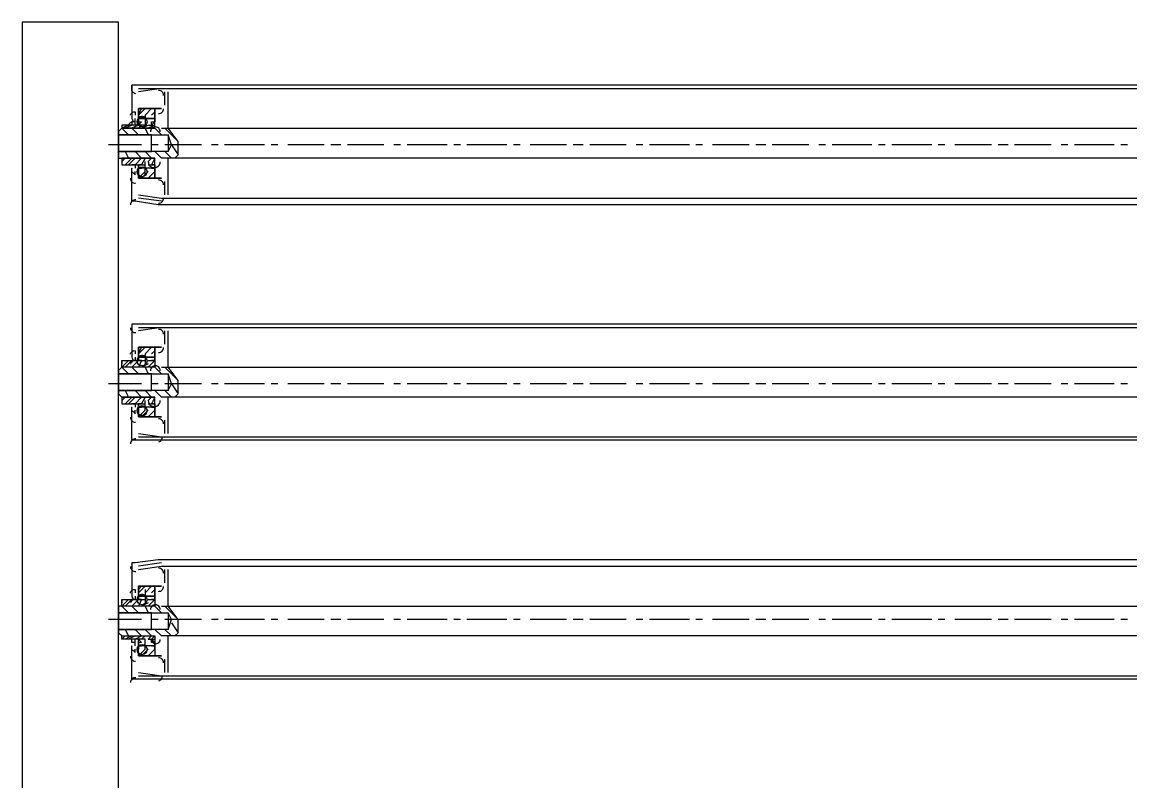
# Model space of a CAD drawing. Header units: millimetres. Extents: x -283029 to -254660, y -24907 to 10674.
# Drawn here: x -279316.71 to -279301.25, y -18354.48 to -18343.88 of the extents above; entities that cross this region are included whole.
import ezdxf

# ---------------------------------------------------------------- set-up
doc = ezdxf.new("R2010")
doc.units = ezdxf.units.MM
doc.header["$LTSCALE"] = 100
doc.layers.add('PDF2_0', color=2, linetype='Continuous')
doc.layers.add('PDF2_3中心线层', color=2, linetype='Continuous')

msp = doc.modelspace()

# ---------------------------------------------------------------- linework, layer by layer
at = {"layer": 'PDF2_0', "color": 7, "lineweight": 25}
msp.add_lwpolyline([(-279316.706, -18343.881), (-279316.706, -18367.203), (-279315.365, -18367.203), (-279315.365, -18343.881)], close=True, dxfattribs=at)
at = {"layer": 'PDF2_0', "lineweight": 25}
for points in [[(-279315.087, -18344.807), (-279314.763, -18344.807), (-279293.616, -18344.807), (-279293.616, -18344.761), (-279314.809, -18344.761), (-279315.133, -18344.761), (-279315.179, -18344.761), (-279315.179, -18345.223, -0.159525), (-279315.164, -18345.267, 0.152501), (-279315.226, -18345.316), (-279315.318, -18345.362), (-279315.226, -18345.455)], [(-279315.123, -18344.879, -0.431079), (-279315.179, -18344.807), (-279315.179, -18344.761)], [(-279315.197, -18345.18, -0.414215), (-279315.133, -18345.131), (-279315.133, -18345.177)], [(-279314.975, -18345.238, 0.577372), (-279315.087, -18345.223), (-279315.041, -18345.223), (-279315.087, -18345.223), (-279315.087, -18345.177), (-279315.087, -18345.27), (-279315.041, -18345.27), (-279315.087, -18345.316), (-279315.087, -18345.27), (-279315.087, -18345.177), (-279315.087, -18345.085), (-279315.087, -18345.316), (-279315.179, -18345.362), (-279315.087, -18345.455)], [(-279314.994, -18345.686), (-279314.902, -18345.779), (-279314.948, -18345.825, 1.000002), (-279314.781, -18345.828)], [(-279314.856, -18345.917), (-279314.902, -18345.917), (-279314.856, -18345.917), (-279314.856, -18345.964), (-279314.856, -18345.871), (-279314.902, -18345.871), (-279314.856, -18345.871), (-279314.856, -18345.964), (-279314.856, -18346.056), (-279315.087, -18346.056), (-279315.087, -18345.964), (-279315.087, -18345.917), (-279315.041, -18345.917), (-279315.087, -18345.917), (-279315.087, -18345.964), (-279315.095, -18346.002, 0.577372), (-279314.994, -18346.01), (-279314.994, -18345.825)], [(-279293.847, -18346.01), (-279293.94, -18346.056), (-279293.616, -18346.334), (-279293.616, -18346.427), (-279314.809, -18346.427), (-279315.133, -18346.38), (-279315.179, -18346.38), (-279315.179, -18345.917, 0.197643), (-279315.177, -18345.969, -0.159525), (-279315.133, -18346.01), (-279315.133, -18345.964)], [(-279315.087, -18348.139), (-279314.763, -18348.139), (-279293.616, -18348.139), (-279293.616, -18348.092), (-279314.809, -18348.092), (-279315.133, -18348.092), (-279315.179, -18348.092), (-279315.179, -18348.555, -0.159525), (-279315.164, -18348.599, 0.152501), (-279315.197, -18348.649)], [(-279315.197, -18348.512, -0.414215), (-279315.133, -18348.463), (-279315.133, -18348.509)], [(-279314.975, -18348.57, 0.577372), (-279315.087, -18348.555), (-279315.041, -18348.555), (-279315.087, -18348.555), (-279315.087, -18348.509), (-279315.087, -18348.601), (-279315.041, -18348.601), (-279315.087, -18348.601), (-279315.087, -18348.509), (-279315.087, -18348.416), (-279315.087, -18348.601), (-279315.179, -18348.694), (-279315.087, -18348.786)], [(-279293.801, -18349.11), (-279293.801, -18349.295), (-279293.847, -18349.295), (-279293.94, -18349.388), (-279293.616, -18349.666), (-279293.616, -18349.712), (-279314.809, -18349.712), (-279315.133, -18349.712), (-279315.179, -18349.712), (-279315.179, -18349.249, 0.197643), (-279315.177, -18349.301, -0.159525), (-279315.133, -18349.342), (-279315.133, -18349.295)], [(-279314.994, -18349.018), (-279314.902, -18349.11), (-279314.948, -18349.157, 1.000002), (-279314.781, -18349.16)], [(-279314.856, -18349.249), (-279314.902, -18349.249), (-279314.856, -18349.249), (-279314.856, -18349.295), (-279314.856, -18349.203), (-279314.902, -18349.203), (-279314.856, -18349.203), (-279314.856, -18349.295), (-279314.856, -18349.388), (-279315.087, -18349.388), (-279315.087, -18349.295), (-279315.087, -18349.249), (-279315.041, -18349.249), (-279315.087, -18349.249), (-279315.087, -18349.295), (-279315.087, -18349.342, 0.577372), (-279314.975, -18349.333)], [(-279315.087, -18349.619), (-279314.763, -18349.666, -0.414215), (-279314.804, -18349.738)], [(-279315.087, -18351.517), (-279314.763, -18351.47), (-279293.616, -18351.47), (-279293.616, -18351.378), (-279314.809, -18351.378), (-279315.133, -18351.424), (-279315.179, -18351.424), (-279315.179, -18351.887, -0.159525), (-279315.164, -18351.931, 0.152501), (-279315.197, -18351.981)], [(-279314.975, -18351.902, 0.577372), (-279315.087, -18351.887), (-279315.041, -18351.887), (-279315.087, -18351.887), (-279315.087, -18351.841), (-279315.087, -18351.933), (-279315.041, -18351.933), (-279315.087, -18351.933), (-279315.087, -18351.841), (-279315.087, -18351.748), (-279315.087, -18351.933), (-279315.179, -18352.026), (-279315.087, -18352.118)], [(-279315.197, -18351.844, -0.414215), (-279315.133, -18351.794), (-279315.133, -18351.841)], [(-279314.856, -18351.979), (-279314.856, -18352.026), (-279315.318, -18352.026), (-279315.365, -18352.026), (-279315.365, -18352.396), (-279315.318, -18352.442), (-279314.856, -18352.442), (-279314.902, -18352.488, 1.000002), (-279314.781, -18352.492)], [(-279293.616, -18352.997), (-279293.616, -18353.044), (-279314.809, -18353.044), (-279315.133, -18353.044), (-279315.179, -18353.044), (-279315.179, -18352.581, 0.197643), (-279315.177, -18352.633, -0.159525), (-279315.133, -18352.673), (-279315.133, -18352.627)], [(-279314.975, -18352.665, -0.577372), (-279315.087, -18352.673), (-279315.087, -18352.627)], [(-279315.087, -18352.951), (-279314.763, -18352.997, -0.414215), (-279314.804, -18353.07)]]:
    msp.add_lwpolyline(points, format="xyb", dxfattribs=at)
for points in [[(-279315.087, -18344.761), (-279315.087, -18344.761)], [(-279314.763, -18344.807), (-279315.087, -18344.853)], [(-279314.763, -18344.853), (-279314.763, -18344.853)], [(-279314.717, -18345.038), (-279314.717, -18344.853)], [(-279314.578, -18345.779), (-279314.532, -18345.732), (-279314.532, -18345.686), (-279314.532, -18345.547), (-279314.67, -18345.362), (-279314.67, -18345.038), (-279314.67, -18344.853)], [(-279314.902, -18345.085), (-279314.994, -18345.177), (-279314.994, -18345.316), (-279315.318, -18345.316), (-279315.318, -18345.362), (-279314.856, -18345.362), (-279314.856, -18345.316), (-279314.856, -18345.085), (-279314.856, -18345.177), (-279314.856, -18345.27), (-279314.902, -18345.316), (-279314.902, -18345.27), (-279314.856, -18345.27), (-279314.856, -18345.177), (-279314.856, -18345.223)], [(-279314.994, -18345.085), (-279315.087, -18345.177), (-279315.041, -18345.085)], [(-279315.087, -18345.085), (-279314.856, -18345.085), (-279315.087, -18345.085)], [(-279315.087, -18345.177), (-279315.087, -18345.131)], [(-279314.856, -18345.131), (-279314.902, -18345.177)], [(-279314.763, -18345.038), (-279314.763, -18345.038)], [(-279315.133, -18345.316), (-279315.133, -18345.27), (-279315.179, -18345.27), (-279315.179, -18345.316), (-279315.272, -18345.362)], [(-279315.179, -18345.177), (-279315.179, -18345.177)], [(-279315.179, -18345.223), (-279315.179, -18345.223)], [(-279315.133, -18345.27), (-279315.133, -18345.223)], [(-279315.087, -18345.27), (-279315.087, -18345.27)], [(-279314.856, -18345.177), (-279314.856, -18345.177)], [(-279314.763, -18345.455), (-279314.856, -18345.362), (-279315.318, -18345.362), (-279315.365, -18345.408), (-279315.365, -18345.779), (-279315.318, -18345.779), (-279314.856, -18345.779), (-279314.902, -18345.871)], [(-279315.318, -18345.316), (-279315.318, -18345.316)], [(-279315.041, -18345.316), (-279315.087, -18345.362)], [(-279315.041, -18345.362), (-279314.948, -18345.316), (-279314.856, -18345.316), (-279314.948, -18345.362)], [(-279314.994, -18345.362), (-279314.948, -18345.455), (-279314.902, -18345.455)], [(-279314.856, -18345.362), (-279314.856, -18345.362)], [(-279314.763, -18345.362), (-279294.217, -18345.362)], [(-279314.717, -18345.362), (-279314.532, -18345.547)], [(-279314.67, -18345.686), (-279315.365, -18345.686), (-279314.902, -18345.686), (-279314.902, -18345.455), (-279315.365, -18345.455), (-279314.67, -18345.455), (-279314.67, -18345.686), (-279314.624, -18345.594), (-279314.67, -18345.455)], [(-279315.226, -18345.455), (-279315.226, -18345.455)], [(-279315.087, -18345.455), (-279315.087, -18345.455)], [(-279314.624, -18345.594), (-279314.532, -18345.732)], [(-279315.318, -18345.686), (-279315.272, -18345.686), (-279315.226, -18345.779)], [(-279315.133, -18345.686), (-279315.041, -18345.779), (-279315.133, -18345.871), (-279315.133, -18345.917)], [(-279314.994, -18345.686), (-279314.994, -18345.686)], [(-279294.217, -18345.779), (-279314.763, -18345.779), (-279314.856, -18345.686)], [(-279314.717, -18345.686), (-279314.624, -18345.779)], [(-279315.272, -18345.779), (-279315.318, -18345.825)], [(-279315.087, -18345.871), (-279315.087, -18346.056), (-279314.856, -18346.056), (-279314.856, -18345.871), (-279314.856, -18345.779), (-279315.318, -18345.779), (-279315.318, -18345.871), (-279314.994, -18345.871)], [(-279315.179, -18345.779), (-279315.272, -18345.871)], [(-279315.133, -18345.779), (-279315.226, -18345.871)], [(-279315.133, -18345.871), (-279315.179, -18345.871)], [(-279315.179, -18345.871), (-279315.179, -18345.871)], [(-279315.133, -18345.871), (-279315.133, -18345.871)], [(-279315.087, -18346.288), (-279314.763, -18346.334), (-279293.616, -18346.334), (-279294.217, -18346.334), (-279294.31, -18346.288), (-279294.31, -18345.779)], [(-279315.087, -18345.871), (-279315.087, -18345.871)], [(-279314.994, -18345.779), (-279315.041, -18345.871)], [(-279314.948, -18345.871), (-279314.856, -18345.871)], [(-279314.67, -18346.288), (-279314.67, -18346.103), (-279314.67, -18345.779)], [(-279315.179, -18345.964), (-279315.179, -18345.964)], [(-279314.994, -18345.964), (-279315.087, -18346.056), (-279314.763, -18346.056), (-279315.087, -18346.056)], [(-279314.902, -18345.917), (-279315.041, -18345.917)], [(-279314.948, -18345.964), (-279315.041, -18346.056)], [(-279314.856, -18345.964), (-279314.948, -18346.056)], [(-279314.856, -18346.01), (-279314.856, -18346.056)], [(-279314.763, -18346.103), (-279314.763, -18346.103)], [(-279314.717, -18346.288), (-279314.717, -18346.103)], [(-279314.763, -18346.38), (-279315.087, -18346.334)], [(-279314.763, -18346.288), (-279314.763, -18346.288)], [(-279315.179, -18346.38), (-279315.179, -18346.38)], [(-279315.133, -18346.38), (-279315.133, -18346.38)], [(-279315.087, -18346.38), (-279315.087, -18346.38)], [(-279315.179, -18348.092), (-279315.179, -18348.092)], [(-279315.087, -18348.092), (-279315.087, -18348.092)], [(-279314.763, -18348.139), (-279315.087, -18348.185)], [(-279314.763, -18348.185), (-279314.763, -18348.185)], [(-279314.717, -18348.37), (-279314.717, -18348.185)], [(-279314.578, -18349.11), (-279314.532, -18349.064), (-279314.532, -18349.018), (-279314.532, -18348.879), (-279314.67, -18348.694), (-279314.67, -18348.37), (-279314.67, -18348.185)], [(-279314.763, -18348.37), (-279314.763, -18348.37)], [(-279315.179, -18348.509), (-279315.179, -18348.509)], [(-279314.994, -18348.416), (-279315.087, -18348.509), (-279315.041, -18348.416)], [(-279315.087, -18348.416), (-279314.856, -18348.416), (-279315.087, -18348.416)], [(-279315.087, -18348.509), (-279315.087, -18348.463)], [(-279314.902, -18348.416), (-279314.994, -18348.509), (-279314.994, -18348.648)], [(-279314.856, -18348.555), (-279314.856, -18348.509), (-279314.856, -18348.601), (-279314.902, -18348.601), (-279314.856, -18348.601), (-279314.856, -18348.509), (-279314.856, -18348.416), (-279314.856, -18348.601), (-279314.856, -18348.694), (-279314.763, -18348.786)], [(-279314.856, -18348.463), (-279314.902, -18348.509)], [(-279314.856, -18348.509), (-279314.856, -18348.509)], [(-279314.856, -18348.648), (-279314.856, -18348.694), (-279315.318, -18348.694), (-279315.365, -18348.74), (-279315.365, -18349.064), (-279315.318, -18349.11), (-279314.856, -18349.11), (-279314.902, -18349.203)], [(-279315.226, -18348.601), (-279315.318, -18348.694), (-279315.226, -18348.786)], [(-279315.318, -18348.601), (-279315.318, -18348.648)], [(-279314.856, -18348.694), (-279315.318, -18348.694), (-279315.318, -18348.601), (-279314.994, -18348.601)], [(-279315.133, -18348.555), (-279315.133, -18348.601), (-279315.179, -18348.601), (-279315.272, -18348.694)], [(-279315.179, -18348.555), (-279315.179, -18348.555)], [(-279315.179, -18348.601), (-279315.179, -18348.601)], [(-279315.041, -18348.601), (-279315.087, -18348.694)], [(-279315.087, -18348.601), (-279315.087, -18348.601)], [(-279314.948, -18348.648), (-279315.041, -18348.694)], [(-279314.994, -18348.694), (-279314.948, -18348.786), (-279314.902, -18348.786)], [(-279314.948, -18348.601), (-279314.856, -18348.601), (-279314.948, -18348.694)], [(-279314.763, -18348.694), (-279294.217, -18348.694)], [(-279314.717, -18348.694), (-279314.532, -18348.879)], [(-279314.67, -18349.018), (-279315.365, -18349.018), (-279314.902, -18349.018), (-279314.902, -18348.786), (-279315.365, -18348.786), (-279314.67, -18348.786), (-279314.67, -18349.018), (-279314.624, -18348.925), (-279314.67, -18348.786)], [(-279315.226, -18348.786), (-279315.226, -18348.786)], [(-279315.087, -18348.786), (-279315.087, -18348.786)], [(-279314.624, -18348.925), (-279314.532, -18349.064)], [(-279315.318, -18349.018), (-279315.272, -18349.018), (-279315.226, -18349.11)], [(-279315.272, -18349.11), (-279315.318, -18349.157)], [(-279315.087, -18349.203), (-279315.087, -18349.388), (-279314.856, -18349.388), (-279314.856, -18349.203), (-279314.856, -18349.11), (-279315.318, -18349.11), (-279315.318, -18349.203), (-279314.994, -18349.203)], [(-279315.179, -18349.11), (-279315.272, -18349.203)], [(-279315.133, -18349.11), (-279315.226, -18349.203)], [(-279315.133, -18349.018), (-279315.041, -18349.11), (-279315.133, -18349.203), (-279315.133, -18349.249)], [(-279315.087, -18349.666), (-279314.763, -18349.666), (-279293.616, -18349.666), (-279294.217, -18349.666), (-279294.31, -18349.619), (-279294.31, -18349.11)], [(-279315.087, -18349.388), (-279314.763, -18349.388), (-279315.087, -18349.388), (-279314.994, -18349.295), (-279314.994, -18349.157)], [(-279314.994, -18349.11), (-279315.041, -18349.203)], [(-279314.994, -18349.018), (-279314.994, -18349.018)], [(-279294.217, -18349.11), (-279314.763, -18349.11), (-279314.856, -18349.018)], [(-279314.717, -18349.018), (-279314.624, -18349.11)], [(-279314.67, -18349.619), (-279314.67, -18349.434), (-279314.67, -18349.11)], [(-279315.133, -18349.203), (-279315.179, -18349.203)], [(-279315.179, -18349.203), (-279315.179, -18349.203)], [(-279315.179, -18349.295), (-279315.179, -18349.295)], [(-279315.133, -18349.203), (-279315.133, -18349.203)], [(-279315.087, -18349.203), (-279315.087, -18349.203)], [(-279314.902, -18349.249), (-279315.041, -18349.249)], [(-279314.948, -18349.295), (-279315.041, -18349.388)], [(-279314.948, -18349.203), (-279314.856, -18349.203)], [(-279314.856, -18349.295), (-279314.948, -18349.388)], [(-279314.856, -18349.342), (-279314.856, -18349.388)], [(-279314.763, -18349.434), (-279314.763, -18349.434)], [(-279314.717, -18349.619), (-279314.717, -18349.434)], [(-279314.763, -18349.619), (-279314.763, -18349.619)], [(-279315.179, -18349.712), (-279315.179, -18349.712)], [(-279315.133, -18349.712), (-279315.133, -18349.712)], [(-279315.087, -18349.712), (-279315.087, -18349.712)], [(-279315.179, -18351.424), (-279315.179, -18351.424)], [(-279314.763, -18351.424), (-279315.087, -18351.47)], [(-279315.087, -18351.424), (-279315.087, -18351.424)], [(-279314.763, -18351.517), (-279314.763, -18351.517)], [(-279314.717, -18351.702), (-279314.717, -18351.517)], [(-279314.578, -18352.442), (-279314.532, -18352.396), (-279314.532, -18352.35), (-279314.532, -18352.211), (-279314.67, -18352.026), (-279314.67, -18351.702), (-279314.67, -18351.517)], [(-279314.994, -18351.748), (-279315.087, -18351.841), (-279315.087, -18351.794), (-279315.041, -18351.748)], [(-279315.087, -18351.748), (-279314.856, -18351.748), (-279315.087, -18351.748)], [(-279314.902, -18351.748), (-279314.994, -18351.841)], [(-279314.856, -18351.887), (-279314.856, -18351.841), (-279314.856, -18351.933), (-279314.902, -18351.933), (-279314.856, -18351.933), (-279314.856, -18351.841), (-279314.856, -18351.748), (-279314.856, -18351.933), (-279314.856, -18352.026), (-279314.763, -18352.118)], [(-279314.763, -18351.702), (-279314.763, -18351.702)], [(-279315.226, -18351.933), (-279315.318, -18352.026), (-279315.226, -18352.118)], [(-279315.318, -18351.933), (-279315.318, -18351.979)], [(-279314.856, -18352.026), (-279315.318, -18352.026), (-279315.318, -18351.933), (-279314.994, -18351.933)], [(-279315.133, -18351.887), (-279315.133, -18351.933), (-279315.179, -18351.933), (-279315.272, -18352.026)], [(-279315.179, -18351.841), (-279315.179, -18351.841)], [(-279315.179, -18351.887), (-279315.179, -18351.887)], [(-279315.179, -18351.933), (-279315.179, -18351.933)], [(-279315.041, -18351.933), (-279315.087, -18352.026)], [(-279315.087, -18351.933), (-279315.087, -18351.933)], [(-279314.994, -18351.794), (-279314.994, -18351.979)], [(-279314.948, -18351.933), (-279314.856, -18351.933), (-279314.948, -18352.026)], [(-279314.856, -18351.794), (-279314.902, -18351.841)], [(-279314.856, -18351.841), (-279314.856, -18351.841)], [(-279314.948, -18351.979), (-279315.041, -18352.026)], [(-279314.994, -18352.026), (-279314.948, -18352.118), (-279314.902, -18352.118)], [(-279314.763, -18352.026), (-279294.217, -18352.026)], [(-279314.717, -18352.026), (-279314.532, -18352.211)], [(-279314.67, -18352.35), (-279315.365, -18352.35), (-279314.902, -18352.35), (-279314.902, -18352.118), (-279315.365, -18352.118), (-279314.67, -18352.118), (-279314.67, -18352.35), (-279314.624, -18352.211), (-279314.67, -18352.118)], [(-279315.226, -18352.118), (-279315.226, -18352.118)], [(-279315.087, -18352.118), (-279315.087, -18352.118)], [(-279315.318, -18352.35), (-279315.272, -18352.35), (-279315.226, -18352.442)], [(-279315.133, -18352.581), (-279315.133, -18352.535), (-279315.133, -18352.488), (-279315.041, -18352.442), (-279315.133, -18352.35)], [(-279314.994, -18352.35), (-279314.902, -18352.442), (-279314.948, -18352.488), (-279314.856, -18352.488)], [(-279314.994, -18352.35), (-279314.994, -18352.35)], [(-279294.217, -18352.442), (-279314.763, -18352.442), (-279314.856, -18352.35)], [(-279314.717, -18352.35), (-279314.624, -18352.442)], [(-279314.624, -18352.257), (-279314.532, -18352.396)], [(-279315.087, -18352.72), (-279314.763, -18352.72), (-279315.087, -18352.72), (-279314.994, -18352.627), (-279314.994, -18352.488), (-279315.318, -18352.488), (-279315.318, -18352.442), (-279314.856, -18352.442), (-279314.856, -18352.488), (-279314.856, -18352.72), (-279315.087, -18352.72), (-279315.087, -18352.488)], [(-279315.272, -18352.442), (-279315.318, -18352.488)], [(-279315.179, -18352.442), (-279315.272, -18352.488)], [(-279315.133, -18352.442), (-279315.226, -18352.488)], [(-279315.133, -18352.535), (-279315.179, -18352.535), (-279315.179, -18352.488)], [(-279315.087, -18352.997), (-279314.763, -18352.997), (-279293.616, -18352.997), (-279294.217, -18352.997), (-279294.31, -18352.951), (-279294.31, -18352.442)], [(-279314.856, -18352.581), (-279314.902, -18352.581), (-279314.856, -18352.581), (-279314.856, -18352.627), (-279314.856, -18352.535), (-279314.902, -18352.535), (-279314.902, -18352.488), (-279314.856, -18352.535), (-279314.856, -18352.627), (-279314.856, -18352.72), (-279315.087, -18352.72), (-279315.087, -18352.627), (-279315.087, -18352.581), (-279315.041, -18352.581), (-279315.087, -18352.581)], [(-279315.087, -18352.535), (-279315.087, -18352.535)], [(-279314.994, -18352.442), (-279315.041, -18352.488)], [(-279314.67, -18352.951), (-279314.67, -18352.766), (-279314.67, -18352.442)], [(-279315.179, -18352.627), (-279315.179, -18352.627)], [(-279315.087, -18352.581), (-279315.087, -18352.581)], [(-279315.087, -18352.627), (-279315.087, -18352.627)], [(-279314.902, -18352.581), (-279315.041, -18352.581)], [(-279314.948, -18352.627), (-279315.041, -18352.72)], [(-279314.856, -18352.627), (-279314.948, -18352.72)], [(-279314.856, -18352.673), (-279314.856, -18352.72)], [(-279314.763, -18352.766), (-279314.763, -18352.766)], [(-279314.717, -18352.951), (-279314.717, -18352.766)], [(-279314.763, -18352.951), (-279314.763, -18352.951)], [(-279315.179, -18353.044), (-279315.179, -18353.044)], [(-279315.133, -18353.044), (-279315.133, -18353.044)], [(-279315.087, -18353.044), (-279315.087, -18353.044)]]:
    msp.add_lwpolyline(points, dxfattribs=at)
for points in [[(-279315.087, -18345.085), (-279314.763, -18345.085)], [(-279315.041, -18345.223), (-279314.856, -18345.223), (-279314.902, -18345.223)], [(-279315.087, -18345.871), (-279315.041, -18345.871), (-279315.087, -18345.871), (-279315.087, -18345.964)], [(-279315.087, -18348.416), (-279314.763, -18348.416)], [(-279315.041, -18348.555), (-279314.856, -18348.555), (-279314.902, -18348.555)], [(-279315.087, -18349.203), (-279315.041, -18349.203), (-279315.087, -18349.203), (-279315.087, -18349.295)], [(-279315.087, -18351.748), (-279314.763, -18351.748)], [(-279315.041, -18351.887), (-279314.856, -18351.887), (-279314.902, -18351.887)], [(-279315.087, -18352.488), (-279315.041, -18352.535), (-279315.087, -18352.535), (-279315.087, -18352.627), (-279315.087, -18352.535)]]:
    msp.add_lwpolyline(points, close=True, dxfattribs=at)
for centre in [(-279315.035, -18345.273), (-279315.035, -18345.967), (-279315.035, -18348.605), (-279315.035, -18349.299), (-279315.035, -18351.936), (-279315.035, -18352.631)]:
    msp.add_circle(centre, 0.0694, dxfattribs=at)
for centre, start, end in [((-279314.804, -18344.902), 359.9999, 90.0001), ((-279314.804, -18345.088), 269.9999, 0.0001), ((-279314.85, -18345.411), 359.9999, 180.0001), ((-279315.128, -18346.059), 179.9999, 270.0001), ((-279314.804, -18346.152), 359.9999, 90.0001), ((-279315.128, -18346.43), 85.9737, 179.2531), ((-279314.804, -18346.337), 269.9999, 0.0001), ((-279315.128, -18348.142), 180.7469, 274.0263), ((-279314.804, -18348.234), 359.9999, 90.0001), ((-279314.804, -18348.419), 269.9999, 0.0001), ((-279314.85, -18348.743), 359.9999, 180.0001), ((-279315.128, -18349.391), 179.9999, 270.0001), ((-279314.804, -18349.484), 359.9999, 90.0001), ((-279315.128, -18349.761), 85.9737, 179.2531), ((-279315.128, -18351.474), 180.7469, 274.0263), ((-279314.804, -18351.566), 359.9999, 90.0001), ((-279314.804, -18351.751), 269.9999, 0.0001), ((-279314.85, -18352.075), 359.9999, 180.0001), ((-279315.128, -18352.723), 179.9999, 270.0001), ((-279314.804, -18352.816), 359.9999, 90.0001), ((-279315.128, -18353.093), 85.9737, 179.2531)]:
    msp.add_arc(centre, 0.0694, start, end, dxfattribs=at)
at = {"layer": 'PDF2_3中心线层', "lineweight": 25}
for points in [[(-279315.041, -18345.594), (-279315.503, -18345.594)], [(-279314.809, -18345.594), (-279314.902, -18345.594)], [(-279314.208, -18345.594), (-279314.717, -18345.594)], [(-279313.976, -18345.594), (-279314.069, -18345.594)], [(-279313.328, -18345.594), (-279313.884, -18345.594)], [(-279313.143, -18345.594), (-279313.236, -18345.594)], [(-279312.496, -18345.594), (-279313.005, -18345.594)], [(-279312.264, -18345.594), (-279312.403, -18345.594)], [(-279311.663, -18345.594), (-279312.172, -18345.594)], [(-279311.431, -18345.594), (-279311.524, -18345.594)], [(-279310.783, -18345.594), (-279311.339, -18345.594)], [(-279310.598, -18345.594), (-279310.691, -18345.594)], [(-279309.951, -18345.594), (-279310.506, -18345.594)], [(-279309.765, -18345.594), (-279309.858, -18345.594)], [(-279309.118, -18345.594), (-279309.627, -18345.594)], [(-279308.886, -18345.594), (-279309.025, -18345.594)], [(-279308.285, -18345.594), (-279308.794, -18345.594)], [(-279308.053, -18345.594), (-279308.146, -18345.594)], [(-279307.405, -18345.594), (-279307.961, -18345.594)], [(-279307.22, -18345.594), (-279307.313, -18345.594)], [(-279306.573, -18345.594), (-279307.082, -18345.594)], [(-279306.341, -18345.594), (-279306.48, -18345.594)], [(-279305.74, -18345.594), (-279306.249, -18345.594)], [(-279305.508, -18345.594), (-279305.601, -18345.594)], [(-279304.86, -18345.594), (-279305.416, -18345.594)], [(-279304.675, -18345.594), (-279304.768, -18345.594)], [(-279304.027, -18345.594), (-279304.583, -18345.594)], [(-279303.842, -18345.594), (-279303.935, -18345.594)], [(-279303.195, -18345.594), (-279303.704, -18345.594)], [(-279302.963, -18345.594), (-279303.102, -18345.594)], [(-279302.362, -18345.594), (-279302.871, -18345.594)], [(-279302.13, -18345.594), (-279302.223, -18345.594)], [(-279301.482, -18345.594), (-279302.038, -18345.594)], [(-279301.297, -18345.594), (-279301.39, -18345.594)], [(-279315.041, -18348.925), (-279315.503, -18348.925)], [(-279314.809, -18348.925), (-279314.902, -18348.925)], [(-279314.208, -18348.925), (-279314.717, -18348.925)], [(-279313.976, -18348.925), (-279314.069, -18348.925)], [(-279313.328, -18348.925), (-279313.884, -18348.925)], [(-279313.143, -18348.925), (-279313.236, -18348.925)], [(-279312.496, -18348.925), (-279313.005, -18348.925)], [(-279312.264, -18348.925), (-279312.403, -18348.925)], [(-279311.663, -18348.925), (-279312.172, -18348.925)], [(-279311.431, -18348.925), (-279311.524, -18348.925)], [(-279310.783, -18348.925), (-279311.339, -18348.925)], [(-279310.598, -18348.925), (-279310.691, -18348.925)], [(-279309.951, -18348.925), (-279310.506, -18348.925)], [(-279309.765, -18348.925), (-279309.858, -18348.925)], [(-279309.118, -18348.925), (-279309.627, -18348.925)], [(-279308.886, -18348.925), (-279309.025, -18348.925)], [(-279308.285, -18348.925), (-279308.794, -18348.925)], [(-279308.053, -18348.925), (-279308.146, -18348.925)], [(-279307.405, -18348.925), (-279307.961, -18348.925)], [(-279307.22, -18348.925), (-279307.313, -18348.925)], [(-279306.573, -18348.925), (-279307.082, -18348.925)], [(-279306.341, -18348.925), (-279306.48, -18348.925)], [(-279305.74, -18348.925), (-279306.249, -18348.925)], [(-279305.508, -18348.925), (-279305.601, -18348.925)], [(-279304.86, -18348.925), (-279305.416, -18348.925)], [(-279304.675, -18348.925), (-279304.768, -18348.925)], [(-279304.027, -18348.925), (-279304.583, -18348.925)], [(-279303.842, -18348.925), (-279303.935, -18348.925)], [(-279303.195, -18348.925), (-279303.704, -18348.925)], [(-279302.963, -18348.925), (-279303.102, -18348.925)], [(-279302.362, -18348.925), (-279302.871, -18348.925)], [(-279302.13, -18348.925), (-279302.223, -18348.925)], [(-279301.482, -18348.925), (-279302.038, -18348.925)], [(-279301.297, -18348.925), (-279301.39, -18348.925)], [(-279315.041, -18352.211), (-279315.503, -18352.211)], [(-279314.809, -18352.211), (-279314.902, -18352.211)], [(-279314.208, -18352.211), (-279314.717, -18352.211)], [(-279313.976, -18352.211), (-279314.069, -18352.211)], [(-279313.328, -18352.211), (-279313.884, -18352.211)], [(-279313.143, -18352.211), (-279313.236, -18352.211)], [(-279312.496, -18352.211), (-279313.005, -18352.211)], [(-279312.264, -18352.211), (-279312.403, -18352.211)], [(-279311.663, -18352.211), (-279312.172, -18352.211)], [(-279311.431, -18352.211), (-279311.524, -18352.211)], [(-279310.783, -18352.211), (-279311.339, -18352.211)], [(-279310.598, -18352.211), (-279310.691, -18352.211)], [(-279309.951, -18352.211), (-279310.506, -18352.211)], [(-279309.765, -18352.211), (-279309.858, -18352.211)], [(-279309.118, -18352.211), (-279309.627, -18352.211)], [(-279308.886, -18352.211), (-279309.025, -18352.211)], [(-279308.285, -18352.211), (-279308.794, -18352.211)], [(-279308.053, -18352.211), (-279308.146, -18352.211)], [(-279307.405, -18352.211), (-279307.961, -18352.211)], [(-279307.22, -18352.211), (-279307.313, -18352.211)], [(-279306.573, -18352.211), (-279307.082, -18352.211)], [(-279306.341, -18352.211), (-279306.48, -18352.211)], [(-279305.74, -18352.211), (-279306.249, -18352.211)], [(-279305.508, -18352.211), (-279305.601, -18352.211)], [(-279304.86, -18352.211), (-279305.416, -18352.211)], [(-279304.675, -18352.211), (-279304.768, -18352.211)], [(-279304.027, -18352.211), (-279304.583, -18352.211)], [(-279303.842, -18352.211), (-279303.935, -18352.211)], [(-279303.195, -18352.211), (-279303.704, -18352.211)], [(-279302.963, -18352.211), (-279303.102, -18352.211)], [(-279302.362, -18352.211), (-279302.871, -18352.211)], [(-279302.13, -18352.211), (-279302.223, -18352.211)], [(-279301.482, -18352.211), (-279302.038, -18352.211)], [(-279301.297, -18352.211), (-279301.39, -18352.211)]]:
    msp.add_lwpolyline(points, dxfattribs=at)

doc.saveas('drawing.dxf')
